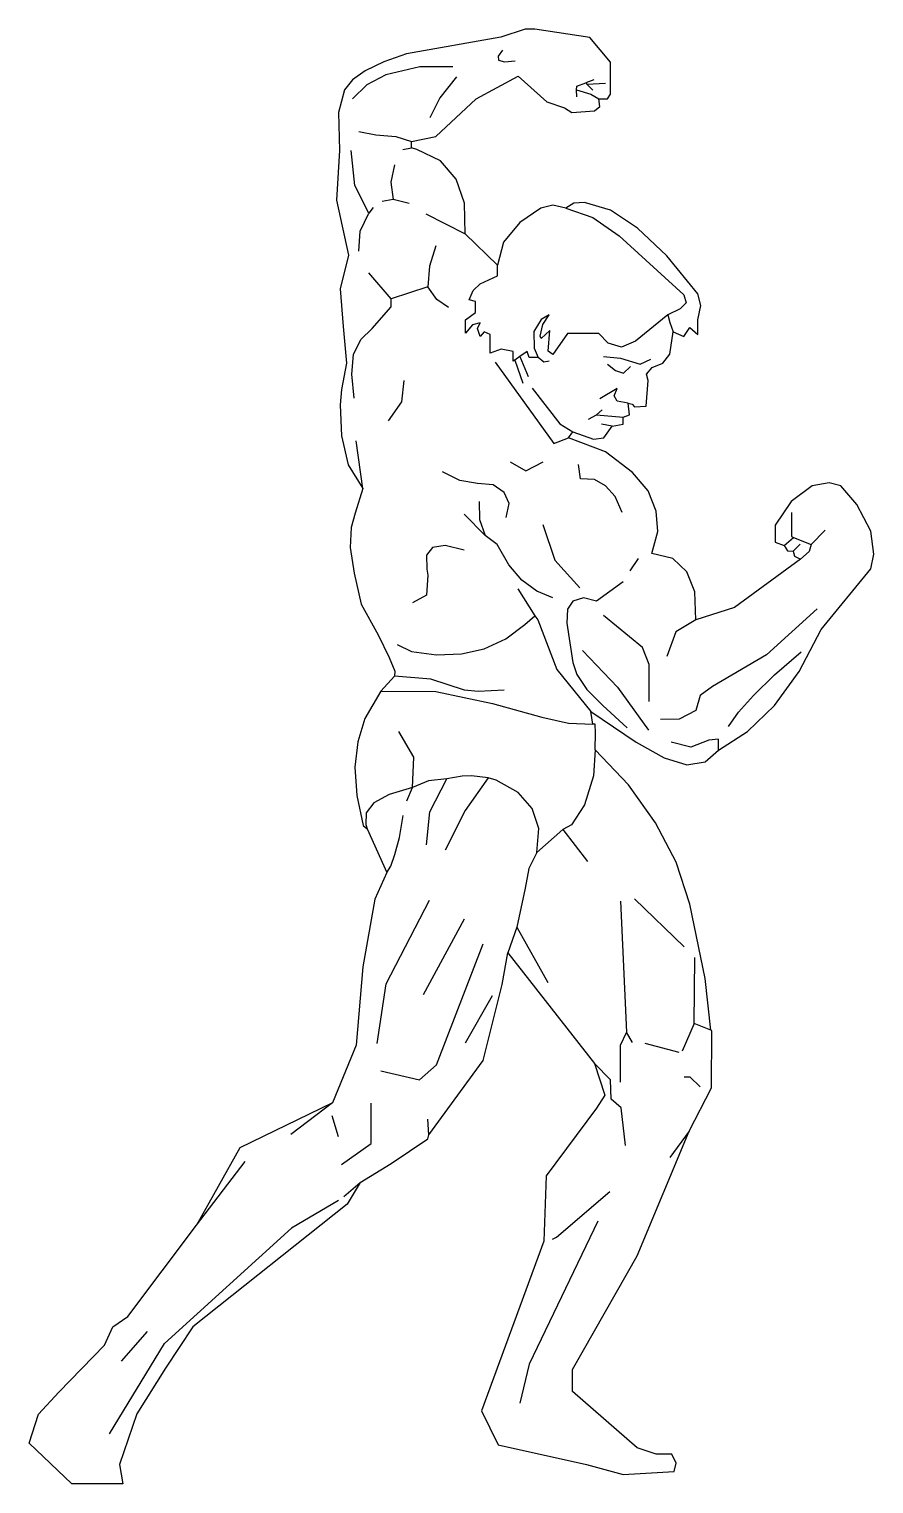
# Model space of a CAD drawing. Header units: millimetres. Extents: x 3444 to 4611, y 843 to 2853.
import ezdxf

# ---------------------------------------------------------------- set-up
doc = ezdxf.new("R2010")
doc.units = ezdxf.units.MM
doc.header["$MEASUREMENT"] = 0

msp = doc.modelspace()

# ---------------------------------------------------------------- linework, layer by layer
for p, q in [((4095.5, 2841.9), (3965.2, 2819)), ((4129.4, 2853), (4095.5, 2841.9)), ((4142.6, 2853), (4129.4, 2853)), ((4218.8, 2841.2), (4142.6, 2853)), ((4247.2, 2807.2), (4218.8, 2841.2)), ((3965.2, 2819), (3934, 2807.9)), ((4098.2, 2823.9), (4092, 2815.5)), ((4092, 2815.5), (4092.7, 2810)), ((3908.4, 2795.4), (3891, 2783)), ((3934, 2807.9), (3908.4, 2795.4)), ((3983.9, 2801), (3936.8, 2789.9)), ((4029.6, 2801), (3983.9, 2801)), ((4092.7, 2810), (4101, 2807.9)), ((4101, 2807.9), (4115.6, 2809.3)), ((4247.2, 2762.9), (4247.2, 2807.2)), ((3891, 2783), (3879.9, 2769.1)), ((3910.4, 2776), (3891, 2756.6)), ((3936.8, 2789.9), (3910.4, 2776)), ((4034.5, 2787.1), (4011.6, 2758)), ((4061.5, 2756.6), (4119.7, 2787.8)), ((4119.7, 2787.8), (4159.2, 2752.5)), ((4200.8, 2774), (4213.3, 2778.8)), ((4224.4, 2783), (4213.3, 2778.8)), ((4213.3, 2778.8), (4214.7, 2776.7)), ((4214.7, 2776.7), (4240.3, 2778.1)), ((4214.7, 2776.7), (4223, 2768.4)), ((3879.9, 2769.1), (3871.6, 2737.9)), ((4011.6, 2758), (3997.8, 2730.3)), ((4006.1, 2704.7), (4061.5, 2756.6)), ((4200.1, 2769.1), (4200.8, 2774)), ((4200.8, 2759.4), (4200.1, 2769.1)), ((4200.1, 2769.1), (4220.2, 2762.9)), ((4220.2, 2762.9), (4231.3, 2756.6)), ((4231.3, 2756.6), (4243.1, 2756.6)), ((4232.7, 2746.2), (4231.3, 2756.6)), ((4243.1, 2756.6), (4247.2, 2762.9)), ((3871.6, 2737.9), (3873, 2685.3)), ((4159.2, 2752.5), (4183.5, 2744.2)), ((4183.5, 2744.2), (4193.9, 2737.9)), ((4193.9, 2737.9), (4225.1, 2740)), ((4225.1, 2740), (4232.7, 2746.2)), ((3899.4, 2711.6), (3922.9, 2706.7)), ((3922.9, 2706.7), (3950.6, 2704.7)), ((3950.6, 2704.7), (3972.1, 2697.7)), ((3972.1, 2697.7), (4006.1, 2704.7)), ((3972.1, 2688.7), (3972.1, 2697.7)), ((3873, 2685.3), (3868.9, 2616.7)), ((3893.8, 2636.7), (3889, 2685.3)), ((3960.3, 2686.6), (3972.1, 2688.7)), ((3979.7, 2686.6), (3972.1, 2688.7)), ((4012.3, 2670.7), (3979.7, 2686.6)), ((3948.6, 2665.2), (3943.7, 2641.6)), ((4033.8, 2645.8), (4012.3, 2670.7)), ((3913.2, 2598.6), (3893.8, 2636.7)), ((3943.7, 2641.6), (3947.2, 2617.3)), ((4045.6, 2612.5), (4033.8, 2645.8)), ((3868.9, 2616.7), (3885.5, 2540.4)), ((3947.2, 2617.3), (3931.9, 2614.6)), ((3969.3, 2611.8), (3947.2, 2617.3)), ((3901.4, 2573.7), (3913.2, 2598.6)), ((3919.5, 2606.3), (3913.2, 2598.6)), ((3992.2, 2597.9), (4046.3, 2570.2)), ((4046.3, 2570.2), (4045.6, 2612.5)), ((4150.9, 2605.6), (4121.8, 2585.5)), ((4167.5, 2609.7), (4150.9, 2605.6)), ((4185.6, 2605.6), (4167.5, 2609.7)), ((4196.7, 2612.5), (4185.6, 2605.6)), ((4185.6, 2605.6), (4223, 2592.4)), ((4211.2, 2613.2), (4196.7, 2612.5)), ((4247.2, 2602.8), (4211.2, 2613.2)), ((4284.7, 2577.8), (4247.2, 2602.8)), ((3899.4, 2546), (3901.4, 2573.7)), ((4121.8, 2585.5), (4099.6, 2558.4)), ((4223, 2592.4), (4259, 2567.4)), ((4324.9, 2539.7), (4284.7, 2577.8)), ((4006.1, 2553.6), (3997.1, 2525.2)), ((4091.3, 2526.6), (4046.3, 2570.2)), ((4099.6, 2558.4), (4091.3, 2526.6)), ((4259, 2567.4), (4348.4, 2485.7)), ((3885.5, 2540.4), (3873.7, 2494)), ((4367.8, 2487.1), (4324.9, 2539.7)), ((3944.4, 2480.1), (3913.2, 2516.2)), ((3997.1, 2525.2), (3995, 2496.8)), ((4091.3, 2512), (4091.3, 2526.6)), ((3873.7, 2494), (3877.9, 2442)), ((3995, 2496.8), (3944.4, 2480.1)), ((4007.5, 2479.4), (3995, 2496.8)), ((4057.4, 2491.9), (4067.1, 2500.9)), ((4067.1, 2500.9), (4091.3, 2512)), ((3944.4, 2469), (3944.4, 2480.1)), ((4023.4, 2468.3), (4007.5, 2479.4)), ((4051.8, 2478.7), (4057.4, 2491.9)), ((4060.8, 2476.7), (4051.8, 2478.7)), ((4060.8, 2461.4), (4060.8, 2476.7)), ((4351.9, 2474.6), (4343.6, 2466.3)), ((4348.4, 2485.7), (4351.9, 2474.6)), ((4372, 2471.1), (4367.8, 2487.1)), ((3918.1, 2439.2), (3944.4, 2469)), ((4047, 2451), (4060.8, 2461.4)), ((4162.7, 2458), (4151.6, 2451.7)), ((4153.7, 2444.8), (4162.7, 2458)), ((4326.2, 2458), (4281.9, 2421.9)), ((4343.6, 2466.3), (4326.2, 2458)), ((4326.2, 2458), (4329, 2447.6)), ((4367.8, 2451), (4372, 2471.1)), ((3877.9, 2442), (3882.7, 2391.4)), ((3902.1, 2424), (3918.1, 2439.2)), ((4047, 2433), (4047, 2451)), ((4056.7, 2444.1), (4047, 2433)), ((4067.1, 2446.9), (4056.7, 2444.1)), ((4063.6, 2439.2), (4067.1, 2446.9)), ((4067.1, 2428.2), (4063.6, 2439.2)), ((4072.6, 2434.4), (4067.1, 2428.2)), ((4080.9, 2430.9), (4072.6, 2434.4)), ((4151.6, 2451.7), (4141.2, 2435.1)), ((4141.2, 2435.1), (4141.9, 2412.2)), ((4150.2, 2428.8), (4153.7, 2444.8)), ((4163.4, 2436.5), (4151.6, 2425.4)), ((4161.3, 2408.1), (4163.4, 2436.5)), ((4329, 2447.6), (4333.9, 2434.4)), ((4329, 2403.9), (4333.9, 2434.4)), ((4333.9, 2434.4), (4348.4, 2428.2)), ((4348.4, 2428.2), (4356.7, 2440.6)), ((4356.7, 2440.6), (4367.8, 2430.9)), ((4367.8, 2430.9), (4367.8, 2451)), ((3892.4, 2403.2), (3902.1, 2424)), ((4080.9, 2405.3), (4080.9, 2430.9)), ((4151.6, 2425.4), (4150.2, 2428.8)), ((4187.6, 2432.3), (4167.5, 2403.2)), ((4231.3, 2432.3), (4187.6, 2432.3)), ((4243.8, 2419.1), (4231.3, 2432.3)), ((4262.5, 2413.6), (4243.8, 2419.1)), ((4281.9, 2421.9), (4262.5, 2413.6)), ((3889.7, 2376.2), (3892.4, 2403.2)), ((4096.2, 2410.8), (4080.9, 2405.3)), ((4087.8, 2392.8), (4168.9, 2280.5)), ((4112.8, 2407.4), (4096.2, 2410.8)), ((4112.8, 2394.2), (4112.8, 2407.4)), ((4114.9, 2395.6), (4112.8, 2394.2)), ((4121.8, 2400.4), (4114.9, 2395.6)), ((4114.9, 2395.6), (4126, 2363.7)), ((4132.2, 2407.4), (4121.8, 2400.4)), ((4121.8, 2400.4), (4133.6, 2372.7)), ((4135, 2399), (4132.2, 2407.4)), ((4147.4, 2399), (4135, 2399)), ((4141.9, 2412.2), (4147.4, 2399)), ((4155.1, 2392.8), (4147.4, 2399)), ((4162.7, 2394.2), (4155.1, 2392.8)), ((4167.5, 2403.2), (4161.3, 2408.1)), ((4237.5, 2400.4), (4261.1, 2398.4)), ((4261.1, 2398.4), (4288.1, 2390)), ((4288.1, 2390), (4302.7, 2397)), ((4319.3, 2391.4), (4329, 2403.9)), ((3882.7, 2391.4), (3875.8, 2354.7)), ((3893.1, 2342.9), (3889.7, 2376.2)), ((4243.1, 2390), (4254.2, 2381)), ((4254.2, 2381), (4265.3, 2377.6)), ((4265.3, 2377.6), (4275, 2386.6)), ((4297.1, 2376.2), (4304.8, 2385.2)), ((4299.2, 2367.2), (4297.1, 2376.2)), ((4304.8, 2385.2), (4319.3, 2391.4)), ((3875.8, 2354.7), (3873.7, 2333.9)), ((3961.7, 2367.2), (3958.3, 2338.1)), ((4139.1, 2356.8), (4177.2, 2307.6)), ((4256.2, 2356.1), (4232.7, 2342.2)), ((4252.1, 2346.4), (4256.2, 2356.1)), ((4296.4, 2331.8), (4299.2, 2367.2)), ((3873.7, 2333.9), (3875.8, 2290.9)), ((3958.3, 2338.1), (3940.2, 2311.7)), ((4256.2, 2338.8), (4252.1, 2346.4)), ((4271.5, 2336), (4256.2, 2338.8)), ((4271.5, 2336), (4277, 2334.6)), ((4273.6, 2320), (4271.5, 2336)), ((4277, 2334.6), (4280.5, 2331.1)), ((4216.7, 2313.8), (4227.8, 2320)), ((4227.8, 2320), (4235.5, 2327)), ((4227.8, 2320), (4264.6, 2316.6)), ((4264.6, 2316.6), (4273.6, 2320)), ((4264.6, 2306.9), (4264.6, 2316.6)), ((4280.5, 2331.1), (4296.4, 2331.8)), ((4177.2, 2307.6), (4195.3, 2296.5)), ((4189, 2288.2), (4195.3, 2296.5)), ((4195.3, 2296.5), (4223.7, 2286.1)), ((4249.3, 2304.1), (4234.8, 2306.9)), ((4238.2, 2288.2), (4249.3, 2304.1)), ((4249.3, 2304.1), (4264.6, 2306.9)), ((3875.8, 2290.9), (3884.8, 2250.7)), ((3904.9, 2218.2), (3895.9, 2284)), ((4168.9, 2280.5), (4189, 2288.2)), ((4240.3, 2268.8), (4189, 2288.2)), ((4223.7, 2286.1), (4238.2, 2288.2)), ((4108.6, 2254.9), (4130.1, 2242.4)), ((4130.1, 2242.4), (4154.4, 2254.9)), ((4277.7, 2240.4), (4240.3, 2268.8)), ((3884.8, 2250.7), (3904.9, 2218.2)), ((4039.3, 2229.3), (4015.1, 2241)), ((4205.7, 2231.3), (4202.9, 2251.4)), ((4299.2, 2214.7), (4277.7, 2240.4)), ((3904.9, 2218.2), (3894.5, 2184.2)), ((4063.6, 2225.1), (4039.3, 2229.3)), ((4085.1, 2223), (4063.6, 2225.1)), ((4100.3, 2212.6), (4085.1, 2223)), ((4107.3, 2197.4), (4100.3, 2212.6)), ((4225.1, 2230.7), (4205.7, 2231.3)), ((4240.3, 2221.6), (4225.1, 2230.7)), ((4253.5, 2207.1), (4240.3, 2221.6)), ((4310.3, 2187), (4299.2, 2214.7)), ((4525.8, 2221.6), (4496.7, 2200.2)), ((4549.4, 2225.8), (4525.8, 2221.6)), ((4565.3, 2221.6), (4549.4, 2225.8)), ((4587.5, 2196), (4565.3, 2221.6)), ((4065.7, 2200.2), (4066.4, 2175.2)), ((4103.1, 2178), (4107.3, 2197.4)), ((4263.2, 2184.9), (4253.5, 2207.1)), ((4496.7, 2200.2), (4474.5, 2167.6)), ((4606.9, 2159.3), (4587.5, 2196)), ((3894.5, 2184.2), (3889, 2164.1)), ((4074, 2153), (4044.9, 2182.8)), ((4066.4, 2175.2), (4074, 2153)), ((4312.4, 2158.6), (4310.3, 2187)), ((4497.4, 2184.9), (4497.4, 2151.6)), ((3889, 2164.1), (3887.6, 2136.4)), ((4090.6, 2140.6), (4074, 2153)), ((4153.7, 2168.3), (4170.3, 2119.1)), ((4304.1, 2128.1), (4312.4, 2158.6)), ((4474.5, 2167.6), (4474.5, 2144)), ((4497.4, 2151.6), (4500.2, 2150.3)), ((4524.4, 2140.6), (4543.8, 2160.7)), ((4611.1, 2127.4), (4606.9, 2159.3)), ((3887.6, 2136.4), (3893.1, 2101.1)), ((4001.2, 2136.4), (3992.9, 2126)), ((4018.6, 2139.2), (4001.2, 2136.4)), ((4044.9, 2132.9), (4018.6, 2139.2)), ((4106.6, 2112.8), (4090.6, 2140.6)), ((4474.5, 2144), (4487, 2139.2)), ((4487, 2139.2), (4500.2, 2150.3)), ((4487, 2139.2), (4491.9, 2132.2)), ((4491.9, 2132.2), (4499.5, 2131.6)), ((4509.2, 2141.3), (4499.5, 2131.6)), ((4499.5, 2131.6), (4501.6, 2124.6)), ((4500.2, 2150.3), (4524.4, 2140.6)), ((4524.4, 2140.6), (4521.7, 2130.9)), ((3992.9, 2126), (3993.6, 2106.6)), ((4124.6, 2091.4), (4106.6, 2112.8)), ((4170.3, 2119.1), (4205, 2081)), ((4274.3, 2104.5), (4286, 2121.2)), ((4333.2, 2121.2), (4304.1, 2128.1)), ((4352.6, 2103.1), (4333.2, 2121.2)), ((4509.9, 2120.5), (4418.4, 2053.9)), ((4501.6, 2124.6), (4509.9, 2120.5)), ((4521.7, 2130.9), (4509.9, 2120.5)), ((4606.9, 2107.3), (4611.1, 2127.4)), ((3893.1, 2101.1), (3902.8, 2058.1)), ((3995, 2098.3), (3992.9, 2070.6)), ((3993.6, 2106.6), (3995, 2098.3)), ((4145.4, 2076.1), (4124.6, 2091.4)), ((4363.7, 2075.4), (4352.6, 2103.1)), ((4538.3, 2023.4), (4606.9, 2107.3)), ((4119, 2079.6), (4142.6, 2042.2)), ((4167.5, 2067.1), (4145.4, 2076.1)), ((4264.6, 2089.3), (4227.8, 2062.3)), ((4365.1, 2036.6), (4363.7, 2075.4)), ((3902.8, 2058.1), (3926.4, 2015.8)), ((3992.9, 2070.6), (3973.5, 2060.2)), ((4187.6, 2051.2), (4186.9, 2031.8)), ((4195.3, 2062.3), (4187.6, 2051.2)), ((4209.8, 2067.1), (4195.3, 2062.3)), ((4227.8, 2062.3), (4209.8, 2067.1)), ((4418.4, 2053.9), (4365.1, 2036.6)), ((4532.8, 2051.9), (4462.8, 1988.1)), ((4128.7, 2030.4), (4142.6, 2042.2)), ((4142.6, 2042.2), (4146.8, 2036.6)), ((4146.8, 2036.6), (4173.1, 1968)), ((4186.9, 2031.8), (4195.3, 1977.7)), ((4291.6, 1998.5), (4237.5, 2042.8)), ((4365.1, 2036.6), (4337.3, 2020)), ((3926.4, 2015.8), (3941.6, 1984.6)), ((4102.4, 2010.3), (4128.7, 2030.4)), ((4337.3, 2020), (4324.9, 1986)), ((4507.8, 1965.2), (4538.3, 2023.4)), ((3952.7, 2002.7), (3972.1, 1993)), ((3972.1, 1993), (4006.8, 1988.1)), ((4041.4, 1989.5), (4072.6, 1996.4)), ((4072.6, 1996.4), (4102.4, 2010.3)), ((4208.4, 1994.3), (4256.9, 1943.7)), ((4300.6, 1974.9), (4291.6, 1998.5)), ((4473.9, 1960.4), (4510.6, 1992.3)), ((3941.6, 1984.6), (3949.2, 1965.9)), ((4006.8, 1988.1), (4041.4, 1989.5)), ((4195.3, 1977.7), (4200.8, 1961.1)), ((4300.6, 1923.7), (4300.6, 1974.9)), ((4462.8, 1988.1), (4387.9, 1944.4)), ((3948.6, 1959), (3929.8, 1938.2)), ((3949.2, 1965.9), (3948.6, 1959)), ((3999.1, 1954.8), (3948.6, 1959)), ((4045.6, 1939.6), (3999.1, 1954.8)), ((4173.1, 1968), (4220.2, 1909.8)), ((4200.8, 1961.1), (4214.7, 1940.3)), ((4444.7, 1932), (4473.9, 1960.4)), ((4473.9, 1918.1), (4507.8, 1965.2)), ((3929.8, 1938.2), (3907.7, 1900.1)), ((3929.8, 1938.2), (4006.1, 1937.5)), ((4006.1, 1937.5), (4084.4, 1920.9)), ((4064.3, 1937.5), (4045.6, 1939.6)), ((4100.3, 1939.6), (4064.3, 1937.5)), ((4214.7, 1940.3), (4236.8, 1918.1)), ((4256.9, 1943.7), (4299.9, 1884.2)), ((4371.3, 1932), (4365.1, 1911.2)), ((4387.9, 1944.4), (4371.3, 1932)), ((4424, 1909.1), (4444.7, 1932)), ((4084.4, 1920.9), (4152.3, 1902.2)), ((4236.8, 1918.1), (4270.1, 1887.6)), ((4365.1, 1911.2), (4342.2, 1899.4)), ((4436.4, 1882.1), (4473.9, 1918.1)), ((3907.7, 1900.1), (3898, 1868.2)), ((4152.3, 1902.2), (4189, 1893.9)), ((4189, 1893.9), (4223, 1892.5)), ((4223, 1892.5), (4220.2, 1909.8)), ((4220.2, 1909.8), (4282.6, 1867.5)), ((4225.8, 1892.5), (4223, 1892.5)), ((4226.4, 1880.7), (4225.8, 1892.5)), ((4342.2, 1899.4), (4316.5, 1898.7)), ((4410.1, 1889), (4424, 1909.1)), ((3975.6, 1846.7), (3954.8, 1882.1)), ((4225.8, 1857.1), (4226.4, 1880.7)), ((4383.1, 1870.3), (4358.1, 1860.6)), ((4396.2, 1871.7), (4383.1, 1870.3)), ((4396.2, 1856.4), (4436.4, 1882.1)), ((4396.2, 1856.4), (4396.2, 1871.7)), ((3898, 1868.2), (3893.8, 1832.9)), ((4225.8, 1857.1), (4223.7, 1821.1)), ((4272.2, 1808.6), (4225.8, 1857.1)), ((4282.6, 1867.5), (4321.4, 1846)), ((4358.1, 1860.6), (4331.1, 1867.5)), ((4378.2, 1840.5), (4396.2, 1856.4)), ((3893.8, 1832.9), (3896.6, 1794.1)), ((3973.5, 1805.1), (3975.6, 1846.7)), ((4321.4, 1846), (4352.6, 1836.3)), ((4352.6, 1836.3), (4378.2, 1840.5)), ((3995.7, 1814.2), (3973.5, 1805.1)), ((4021.3, 1816.9), (3995.7, 1814.2)), ((3997.8, 1771.2), (4021.3, 1816.9)), ((4042.1, 1820.4), (4021.3, 1816.9)), ((4055.3, 1821.1), (4042.1, 1820.4)), ((4078.1, 1818.3), (4046.3, 1773.3)), ((4078.1, 1818.3), (4055.3, 1821.1)), ((4089.2, 1814.9), (4078.1, 1818.3)), ((4119.7, 1798.2), (4089.2, 1814.9)), ((4223.7, 1821.1), (4211.2, 1780.9)), ((3896.6, 1794.1), (3905.6, 1752.5)), ((3941.6, 1795.4), (3920.1, 1783.7)), ((3973.5, 1805.1), (3941.6, 1795.4)), ((3965.9, 1786.4), (3973.5, 1805.1)), ((4139.1, 1776), (4119.7, 1798.2)), ((4309.6, 1755.9), (4272.2, 1808.6)), ((3909.7, 1769.8), (3909.1, 1753.9)), ((3920.1, 1783.7), (3909.7, 1769.8)), ((3992.9, 1725.5), (3997.8, 1771.2)), ((4046.3, 1773.3), (4018.6, 1718.5)), ((4148.1, 1748.3), (4139.1, 1776)), ((4211.2, 1780.9), (4193.2, 1753.2)), ((3905.6, 1752.5), (3911.1, 1747.6)), ((3909.1, 1753.9), (3911.1, 1747.6)), ((3955.5, 1735.8), (3961, 1766.3)), ((4193.2, 1753.2), (4181.4, 1746.9)), ((4338, 1701.9), (4309.6, 1755.9)), ((3911.1, 1747.6), (3938.2, 1687.3)), ((3949.2, 1712.3), (3955.5, 1735.8)), ((4145.4, 1715.1), (4148.1, 1748.3)), ((4181.4, 1746.9), (4145.4, 1715.1)), ((4181.4, 1746.9), (4215.4, 1702.6)), ((3943.7, 1696.3), (3949.2, 1712.3)), ((4145.4, 1715.1), (4134.3, 1692.9)), ((3938.2, 1687.3), (3943.7, 1696.3)), ((4134.3, 1692.9), (4129.4, 1665.9)), ((4356.7, 1643.7), (4338, 1701.9)), ((3938.2, 1687.3), (3921.5, 1650.6)), ((3921.5, 1650.6), (3904.9, 1557.1)), ((3937.5, 1533.5), (3997.1, 1649.2)), ((4129.4, 1665.9), (4117.6, 1611.8)), ((4280.5, 1651.3), (4349.1, 1584.8)), ((4261.1, 1647.8), (4269.4, 1467)), ((4378.2, 1541.1), (4356.7, 1643.7)), ((3988.8, 1518.9), (4045.6, 1623.6)), ((4117.6, 1611.8), (4105.2, 1576.5)), ((4117.6, 1611.8), (4160.6, 1535.6)), ((4006.8, 1421.9), (4071.2, 1588.9)), ((4097.6, 1532.8), (4105.2, 1576.5)), ((4105.2, 1576.5), (4225.1, 1423.3)), ((4363, 1478.7), (4363.7, 1570.2)), ((3904.9, 1557.1), (3895.9, 1448.9)), ((3925, 1451), (3937.5, 1533.5)), ((4071.2, 1427.5), (4097.6, 1532.8)), ((4385.8, 1469.7), (4378.2, 1541.1)), ((4083.7, 1516.9), (4046.3, 1451.7)), ((4363, 1478.7), (4346.3, 1440.6)), ((4385.8, 1469.7), (4363, 1478.7)), ((4386.5, 1469), (4385.8, 1469.7)), ((4387.2, 1468.4), (4386.5, 1469)), ((4386.5, 1390), (4387.2, 1468.4)), ((3895.9, 1448.9), (3863.3, 1369.3)), ((4269.4, 1467), (4260.4, 1448.3)), ((4260.4, 1448.3), (4260.4, 1397.7)), ((4277.7, 1452.4), (4269.4, 1467)), ((4342.2, 1438.6), (4295.1, 1451)), ((3996.4, 1324.9), (4071.2, 1427.5)), ((3929.8, 1413.6), (3983.2, 1401.1)), ((3983.2, 1401.1), (4006.8, 1421.9)), ((4225.1, 1423.3), (4239.6, 1379.6)), ((4247.2, 1401.1), (4225.1, 1423.3)), ((4247.9, 1374.1), (4247.2, 1401.1)), ((4349.1, 1405.3), (4356.7, 1405.3)), ((4356, 1329.8), (4386.5, 1390)), ((4356.7, 1405.3), (4371.3, 1391.4)), ((3863.3, 1369.3), (3735.1, 1306.9)), ((3863.3, 1369.3), (3805.8, 1325.6)), ((3916.7, 1313.1), (3916.7, 1368.6)), ((4239.6, 1379.6), (4227.8, 1361.6)), ((4261.8, 1362.3), (4247.9, 1374.1)), ((3871.6, 1322.1), (3862.6, 1351.2)), ((4227.8, 1361.6), (4158.5, 1268.1)), ((4268, 1310.3), (4261.8, 1362.3)), ((3996.4, 1324.9), (3995, 1346.4)), ((4284, 1157.9), (4356, 1329.8)), ((4356, 1329.8), (4329, 1293.7)), ((3735.1, 1306.9), (3675.5, 1200.2)), ((3875.8, 1284), (3916.7, 1313.1)), ((3944.4, 1285.4), (3995, 1319.4)), ((3995, 1319.4), (3996.4, 1324.9)), ((3675.5, 1200.2), (3742.7, 1288.2)), ((3901.4, 1259.1), (3944.4, 1285.4)), ((4158.5, 1268.1), (4155.1, 1178)), ((3878.6, 1239.7), (3901.4, 1259.1)), ((3901.4, 1259.1), (3883.4, 1229.3)), ((4172.4, 1183.5), (4246.5, 1246.6)), ((3883.4, 1229.3), (3670, 1059.5)), ((3871.6, 1234.1), (3806.5, 1196)), ((3580.6, 1074), (3675.5, 1200.2)), ((3806.5, 1196), (3631.2, 1036.6)), ((4229.9, 1205.7), (4135, 1008.2)), ((4155.1, 1178), (4069.1, 943.7)), ((4166.9, 1180.8), (4172.4, 1183.5)), ((4194.6, 1000.6), (4284, 1157.9)), ((3559.8, 1059.5), (3580.6, 1074)), ((3548, 1034.5), (3559.8, 1059.5)), ((3571.6, 1012.4), (3607.6, 1053.2)), ((3670, 1059.5), (3632.5, 1002.7)), ((3484.9, 969.4), (3548, 1034.5)), ((3554.9, 911.9), (3631.2, 1036.6)), ((4135, 1008.2), (4121.8, 954.1)), ((3632.5, 1002.7), (3593, 939.6)), ((4194.6, 970.1), (4194.6, 1000.6)), ((3457.2, 938.9), (3484.9, 969.4)), ((4284, 892.5), (4194.6, 970.1)), ((3444.1, 898.7), (3457.2, 938.9)), ((3593, 939.6), (3568.8, 869.6)), ((4069.1, 943.7), (4092, 896.6)), ((3503, 842.6), (3444.1, 898.7)), ((4092, 896.6), (4214, 869.6)), ((4310.3, 883.5), (4284, 892.5)), ((3568.8, 869.6), (3573.6, 842.6)), ((4214, 869.6), (4264.6, 855.7)), ((4331.8, 883.5), (4310.3, 883.5)), ((4338, 871), (4331.8, 883.5)), ((4335.3, 859.9), (4338, 871)), ((4264.6, 855.7), (4335.3, 859.9)), ((3573.6, 842.6), (3503, 842.6))]:
    msp.add_line(p, q)

doc.saveas('drawing.dxf')
